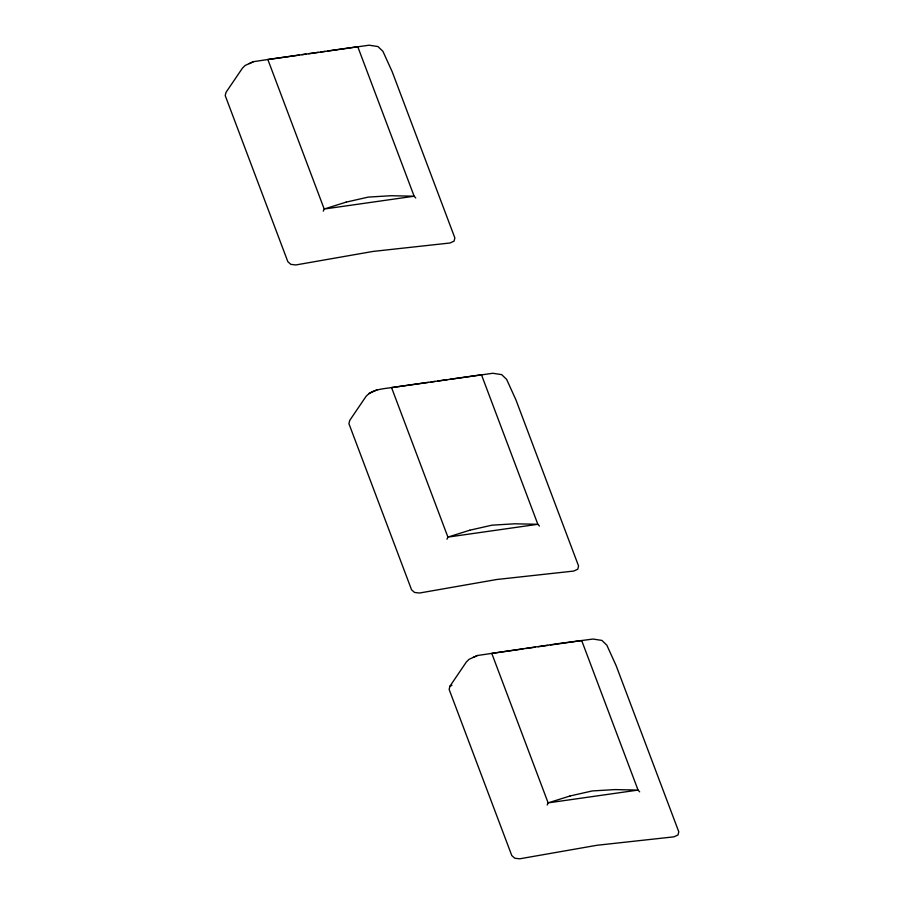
<?xml version="1.0" encoding="UTF-8"?>
<svg xmlns="http://www.w3.org/2000/svg" width="904" height="904" viewBox="0 0 904 904"><rect width="100%" height="100%" fill="white"/><g stroke="black" fill="none" stroke-linecap="round" stroke-linejoin="round"><path stroke-width="1.36" d="M477.402 655.513L469.018 659.344L466.294 662.09L449.909 686.249L449.141 689.447L511.777 855.557L514.76 858.235L519.766 858.8L596.9 845.285L673.921 836.844L678.011 834.98L678.78 831.782L616.144 665.66L606.833 645.173L601.894 640.416L593.024 639.049L559.881 643.399L477.402 655.513L473.097 657.479M323.259 211.152L324.208 209.027L267.844 59.517L253.482 61.664L249.176 63.63M446.96 539.225L447.921 537.1L391.545 387.59C382.776 388.935 372.437 389.251 366.086 396.314L349.701 420.462L348.921 423.671L411.557 589.781L414.541 592.448L419.546 593.024L496.691 579.509L573.712 571.068L577.792 569.204L578.571 565.994L515.935 399.884L506.624 379.386L501.686 374.64L492.816 373.273L391.545 387.59L428.338 382.358M547.18 805.001L548.129 802.876L491.765 653.377L523.1 648.914M253.482 61.664L245.097 65.495L242.374 68.241L225.989 92.389L225.22 95.598L287.856 261.708L290.839 264.375L295.845 264.951L372.99 251.436L450 242.995L454.09 241.131L454.859 237.921L392.223 71.811L382.923 51.325L377.974 46.567L369.103 45.2L267.844 59.517L299.179 55.065M368.798 393.568L377.194 389.737M449.909 686.249L451.955 685.311M301.902 54.669L305.993 54.093M308.716 53.698L312.807 53.121M314.163 52.929L318.253 52.342M320.976 51.957L325.067 51.37M327.79 50.986L357.769 46.714L414.145 196.213L415.75 197.976M431.061 381.963L435.152 381.386M437.875 381.002L447.412 379.635M450.135 379.251L481.47 374.787L537.846 524.286L539.462 526.049M525.823 648.518L535.36 647.162M538.083 646.778L547.621 645.422M550.355 645.027L581.69 640.563L638.054 790.073L639.67 791.836M346.119 202.134L324.208 209.027L414.145 196.213L391.082 195.727L368.312 197.095L346.119 202.134M469.82 530.207L447.921 537.1L537.846 524.286L514.783 523.8L492.013 525.167L469.82 530.207M570.04 795.983L548.129 802.876L638.054 790.073L615.002 789.587L592.233 790.943L570.04 795.983"/></g></svg>
